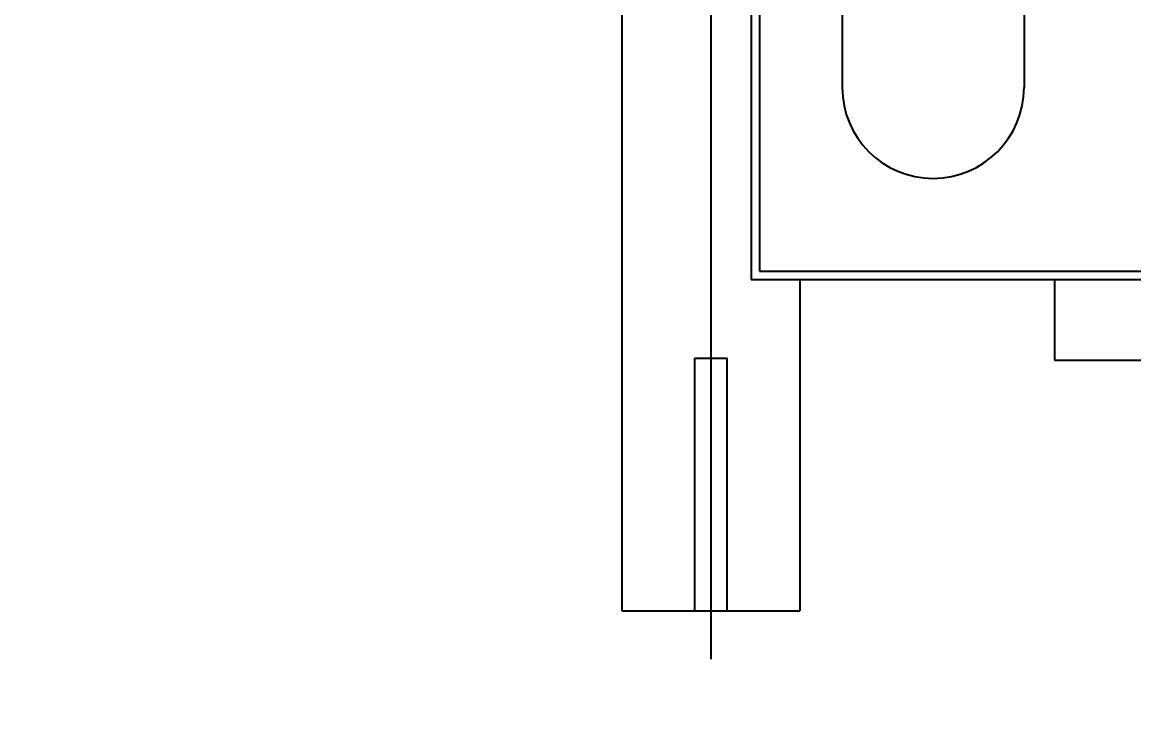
# Model space of a CAD drawing. Header units: millimetres. Extents: x 198973 to 311338, y 50799 to 196797.
# Drawn here: x 213435 to 213986, y 86877 to 87225 of the extents above; entities that cross this region are included whole.
import ezdxf

# ---------------------------------------------------------------- set-up
doc = ezdxf.new("R2010")
doc.units = ezdxf.units.MM
doc.header["$LTSCALE"] = 1000
doc.layers.add('PUB_HATCH', color=8, linetype='Continuous')
doc.layers.add('STAIR', color=2, linetype='Continuous')
doc.styles.add('DIM_FONT', font='SIMPLEX.shx', dxfattribs={"width": 0.8})
doc.dimstyles.new('DIMN', dxfattribs={"dimtxt": 300, "dimasz": 1, "dimexe": 250, "dimexo": 300, "dimgap": 150, "dimtad": 1, "dimdec": 0, "dimzin": 0, "dimdsep": 46, "dimtxsty": 'DIM_FONT', "dimblk": '_DIMX', "dimcen": 0.09, "dimclrt": 7, "dimadec": 0, "dimazin": 0, "dimtfac": 1, "dimtdec": 0, "dimtix": 1, "dimtmove": 2, "dimatfit": 3, "dimldrblk": '_DIMX', "dimfxl": 1, "dimtolj": 1, "dimtzin": 0, "dimarcsym": 0})

# ---------------------------------------------------------------- blocks, each defined once
blk = doc.blocks.new('*D170')
at = {"layer": 'DEFPOINTS', "color": 0, "transparency": 16777216}
for p in [(220053.9, 103465.69), (218616.23, 101503.41), (208116.23, 81103.41)]:
    blk.add_point(p, dxfattribs=at)
at = {"layer": 'STAIR', "color": 0, "lineweight": -2, "transparency": 16777216}
for p, q in [((220053.9, 103463.69), (220053.9, 104644.26)), ((218616.23, 103461.69), (220053.9, 103463.69)), ((218616.23, 101803.41), (218616.23, 103461.69))]:
    blk.add_line(p, q, dxfattribs=at)
at = {"layer": 'STAIR', "color": 7, "transparency": 16777216, "insert": (219753.9, 104129.97), "char_height": 300, "attachment_point": 5, "rotation": 90, "style": 'DIM_FONT'}
blk.add_mtext('\\A1;10500', dxfattribs=at)
blk = doc.blocks.new('_DIMX')
blk.add_line((-150, 0), (150, 0))
at = {"const_width": 50}
blk.add_lwpolyline([(-70, -70), (70, 70)], dxfattribs=at)
blk = doc.blocks.new('*D171')
at = {"layer": 'DEFPOINTS', "color": 0, "transparency": 16777216}
for p in [(221109.59, 103729.45), (218616.23, 101503.41), (208116.23, 81103.41)]:
    blk.add_point(p, dxfattribs=at)
at = {"layer": 'STAIR', "color": 0, "lineweight": -2, "transparency": 16777216}
for p, q in [((221105.59, 101503.41), (221107.59, 103729.45)), ((221107.59, 103729.45), (222333.87, 103729.45)), ((218916.23, 101503.41), (221105.59, 101503.41))]:
    blk.add_line(p, q, dxfattribs=at)
at = {"layer": 'STAIR', "color": 7, "transparency": 16777216, "insert": (221796.73, 104029.45), "char_height": 300, "attachment_point": 5, "style": 'DIM_FONT'}
blk.add_mtext('\\A1;20400', dxfattribs=at)

msp = doc.modelspace()

# ---------------------------------------------------------------- linework, layer by layer
at = {"layer": 'PUB_HATCH'}
for p, q in [((213776.23, 88484.89), (213776.23, 86909.47)), ((213841.23, 88464.78), (213841.23, 87192.41)), ((213776.23, 88253.93), (213776.23, 87137.73)), ((213776.23, 88253.93), (213776.23, 87183.37)), ((213931.23, 88214.41), (213931.23, 87192.41)), ((213732.23, 87297.41), (213732.23, 86933.41)), ((213796.23, 87297.41), (213796.23, 87097.41)), ((213800.23, 87297.41), (213800.23, 87101.41)), ((213796.23, 87097.41), (215236.23, 87097.41)), ((213800.23, 87101.41), (215232.23, 87101.41)), ((213820.23, 87097.41), (213820.23, 86933.41)), ((213946.23, 87097.41), (213946.23, 87057.41)), ((213768.23, 87058.41), (213784.23, 87058.41)), ((213768.23, 86933.41), (213768.23, 87058.41)), ((213784.23, 86933.41), (213784.23, 87058.41)), ((213946.23, 87057.41), (215086.23, 87057.41)), ((213732.23, 86933.41), (213820.23, 86933.41))]:
    msp.add_line(p, q, dxfattribs=at)
msp.add_arc((213886.23, 87192.41), 45, 180, 0, dxfattribs=at)

# ---------------------------------------------------------------- dimensions: what is measured, and where the dimension line sits
at = {"layer": 'STAIR'}
for offset, dtype, picture, middle in [((1437.68, 1962.27), 1, '*D170', (219753.9, 104129.97)), ((2493.36, 2226.03), 0, '*D171', (221796.73, 104029.45))]:
    dim = msp.add_ordinate_dim(feature_location=(218616.23, 101503.41), offset=offset, dtype=dtype, origin=(208116.23, 81103.41), dimstyle='DIMN', dxfattribs=at)
    dim.commit()
    dim.dimension.update_dxf_attribs({"geometry": picture, "text_midpoint": middle})

doc.saveas('drawing.dxf')
